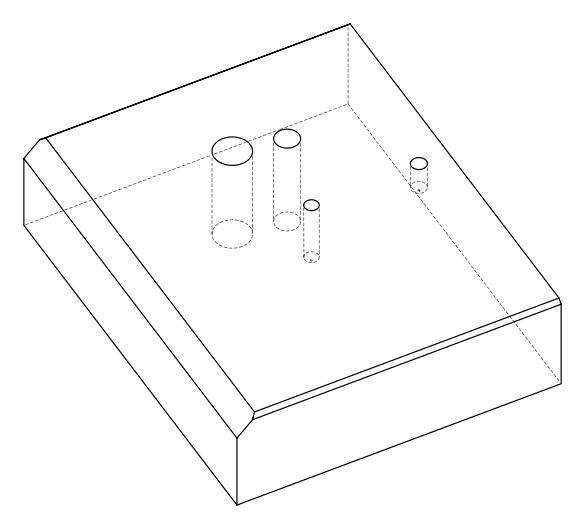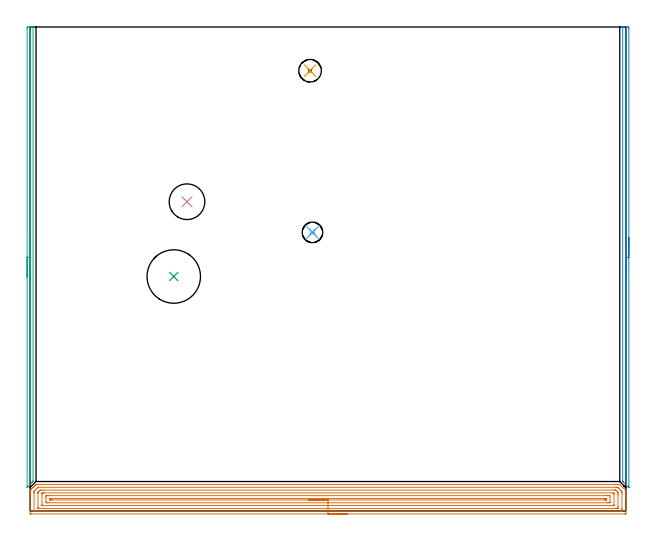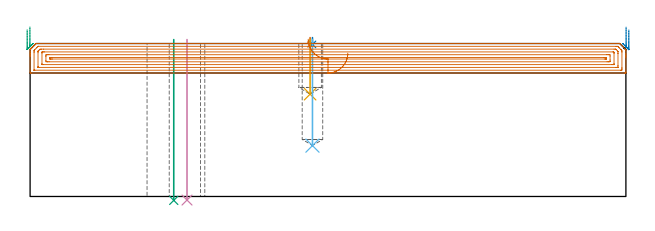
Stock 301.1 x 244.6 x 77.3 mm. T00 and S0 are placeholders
(PLAN: 9 operations, 5 tool changes, 23.4 min)
(1 SPOT_DRILL | STEP1POCKET | NXT0321_9005460120000 | 0.03 min | 0 mm3)
(2 SPOT_DRILL_1 | STEP1POCKET_1 | NXT0321_9005460120000 | 0.03 min | 1 mm3)
(3 INDEXABLE_INSERT_DRILL_THROUGH_HOLE_FROM_SOLID | STEP1HOLE | NXT0302_025 | 0.33 min | 44232 mm3)
(4 INDEXABLE_INSERT_DRILL_THROUGH_HOLE_FROM_SOLID_1 | STEP1HOLE_1 | NXT0302_007 | 0.33 min | 19654 mm3)
(5 DRILL_BLIND_HOLE_INTO_CENTER | STEP1POCKET | UGT0301_225 | 0.11 min | 2370 mm3)
(6 DRILL_BLIND_HOLE_INTO_CENTER_1 | STEP1POCKET_1 | UGT0301_217 | 0.22 min | 4197 mm3)
(7 AREA_MILL | FG_CHAMFER_SURFACE | UGT0205_001 | 14.63 min | 33424 mm3)
(8 AREA_MILL_1 | FG_CHAMFER_SURFACE_1 | UGT0205_001 | 3.84 min | 1110 mm3)
(9 AREA_MILL_2 | FG_CHAMFER_SURFACE_2 | UGT0205_001 | 3.84 min | 1041 mm3)
(TOOL NXT0321_9005460120000 | NC Spot Drill, 142deg, 12mm, Carbide, Uncoated | D12 PA142 FL30 Z2)
(TOOL NXT0302_025 | Index. Insert Drill 27mm [880-D2700L32-05] | D27 PA176 FL135 Z2)
(TOOL NXT0302_007 | Index. Insert Drill 18mm [880-D1800L25-05] | D18 PA176 FL90 Z2)
(TOOL UGT0301_225 | Twist Drill 11.4 mm | D11.4 PA118 FL92 Z2)
(TOOL UGT0301_217 | Twist Drill 10.4 mm | D10.4 PA118 FL82 Z2)
(TOOL UGT0205_001 | Chamfer Mill 20 x 3 x 45 deg. | D20 FL50 Z2)
(OP 1 SPOT_DRILL)
G17 G21 G94 G90
T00 M6
G54
G17 G0 G90 X141.5 Y222.5 S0 M3
G43 Z87.3 H0
G94 G81 G98 Z76.809 F250. R80.3
G80
M5
M2
(OP 2 SPOT_DRILL_1)
G17 G21 G94 G90
T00 M6
G54
G17 G0 G90 X142.7 Y140.8 S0 M3
G43 Z87.3 H0
G94 G81 G98 Z76.852 F250. R80.3
G80
M5
M2
(OP 3 INDEXABLE_INSERT_DRILL_THROUGH_HOLE_FROM_SOLID)
G17 G21 G94 G90
T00 M6
G54
G17 G0 G90 X72.6 Y118.5 S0 M3
G43 Z87.3 H1
G94 G81 G98 Z-1.971 F250. R79.3
G80
M5
M2
(OP 4 INDEXABLE_INSERT_DRILL_THROUGH_HOLE_FROM_SOLID_1)
G17 G21 G94 G90
T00 M6
G54
G17 G0 G90 X79.3 Y156.3 S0 M3
G43 Z87.3 H1
G94 G81 G98 Z-1.814 F250. R79.3
G80
M5
M2
(OP 5 DRILL_BLIND_HOLE_INTO_CENTER)
G17 G21 G94 G90
T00 M6
G54
G17 G0 G90 X141.5 Y222.5 S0 M3
G43 Z87.3 H0
G94 G81 G98 Z51.7 F250. R79.3
G80
M5
M2
(OP 6 DRILL_BLIND_HOLE_INTO_CENTER_1)
G17 G21 G94 G90
T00 M6
G54
G17 G0 G90 X142.7 Y140.8 S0 M3
G43 Z87.3 H0
G94 G81 G98 Z25.7 F250. R79.3
G80
M5
M2
(OP 7 AREA_MILL)
G17 G21 G94 G90
T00 M6
G54
G17 G0 G90 X160.55 Y-1.5 S1061 M3
G43 Z87.3 H0
Z72.4
G94 G1 X160.512 Z71.528 F250.
X160.398 Z70.663
X160.209 Z69.812
X159.947 Z68.98
X159.613 Z68.174
X159.21 Z67.4
X158.742 Z66.664
X158.21 Z65.972
X157.621 Z65.329
X156.978 Z64.74
X156.286 Z64.208
X155.55 Z63.74
X154.776 Z63.337
X153.97 Z63.003
X153.138 Z62.741
X152.287 Z62.552
X151.422 Z62.438
X150.55 Z62.4
X0.606
X0.133 Y-1.495 Z62.403
X0.01 Y-1.492 Z62.406
X0. Y-1.364 Z62.533
Y6.829 Z70.724
Y7.393 Z71.29
Y7.708 Z71.605
Y8.272 Z72.168
Y8.587 Z72.483
Y9.218 Z73.118
Y10.345 Z74.244
X0.001 Y10.395 Z74.294
X0.011 Y10.412 Z74.311
X0.169 Y10.569 Z74.468
X0.237 Y10.638 Z74.535
X0.309 Y10.709 Z74.609
X0.457 Y10.858 Z74.757
X0.529 Y10.931 Z74.828
X0.606 Y11.007 Z74.906
X0.746 Y11.147 Z75.046
X0.822 Y11.224 Z75.12
X1.439 Y11.84 Z75.739
X1.499 Y11.899 Z75.799
X1.701 Y12.103 Z75.999
X2.28 Y12.68 Z76.58
X2.629 Y13.03 Z76.927
X2.994 Y13.398 Z77.287
X3.284 Y13.4 Z77.3
X297.816
X297.995 Y13.397 Z77.289
X298.148 Y13.253 Z77.152
X300.821 Y10.58 Z74.478
X300.94 Y10.46 Z74.358
X301.051 Y10.345 Z74.243
X301.09 Y10.304 Z74.201
X301.1 Y9.714 Z73.614
Y8.272 Z72.168
Y7.708 Z71.605
Y7.393 Z71.29
Y6.829 Z70.723
Y6.232 Z70.127
Y-1.082 Z62.815
X301.097 Y-1.368 Z62.53
X301.09 Y-1.492 Z62.405
X300.963 Y-1.499 Z62.399
X300.494 Y-1.5 Z62.4
X150.55
Y-0.086 Z63.814
X2.391 Y-0.085 Z63.815
X2.271
X2.035 Y-0.08 Z63.82
X2.013 Y-0.079 Z63.821
X2.008 Y-0.064 Z63.836
X2.003 Y-0.034 Z63.866
X2.001 Y-0.005 Z63.895
X2. Y8.972 Z72.872
X2.004 Y9.466 Z73.366
X2.009 Y9.843 Z73.743
X2.023 Y9.961 Z73.861
X2.103 Y10.044 Z73.944
X2.391 Y10.342 Z74.242
X3.274 Y11.224 Z75.124
X3.722 Y11.672 Z75.572
X3.875 Y11.822 Z75.722
X3.999 Y11.941 Z75.841
X4.038 Y11.976 Z75.876
X4.081 Y11.979 Z75.879
X4.177 Y11.983 Z75.883
X4.297 Y11.985 Z75.885
X296.151
X296.924 Y11.979 Z75.879
X296.969 Y11.97 Z75.87
X297.02 Y11.922 Z75.822
X297.124 Y11.823 Z75.723
X297.327 Y11.622 Z75.522
X297.726 Y11.224 Z75.124
X298.605 Y10.345 Z74.245
X298.709 Y10.24 Z74.14
X299.089 Y9.849 Z73.749
X299.095 Y9.466 Z73.366
X299.099 Y9.082 Z72.982
X299.1 Y1.169 Z65.069
X299.099 Y0.676 Z64.576
X299.096 Y0.294 Z64.194
X299.085 Y-0.079 Z63.821
X298.709 Y-0.084 Z63.816
X298.589 Y-0.085 Z63.815
X150.55 Y-0.086 Z63.814
Y1.328 Z65.228
X4.406 Y1.329 Z65.229
X4.177
X4.1 Y1.331 Z65.231
X4.04 Y1.334 Z65.234
X4.01 Y1.337 Z65.237
X4.008 Y1.381 Z65.281
X4.003 Y1.555 Z65.455
X4. Y1.728 Z65.628
X4.001 Y8.76 Z72.66
X4.01 Y9.466 Z73.366
X4.017 Y9.506 Z73.406
X4.039 Y9.534 Z73.434
X4.071 Y9.57 Z73.47
X4.177 Y9.677 Z73.577
X4.513 Y10.014 Z73.914
X4.846 Y10.345 Z74.245
X4.957 Y10.455 Z74.355
X5.069 Y10.563 Z74.463
X5.734 Y10.57 Z74.47
X6.854 Y10.572 Z74.472
X295.138 Y10.571 Z74.471
X295.806 Y10.567 Z74.467
X295.911 Y10.565 Z74.465
X296.031 Y10.462 Z74.362
X296.152 Y10.345 Z74.245
X296.924 Y9.573 Z73.473
X297.023 Y9.466 Z73.366
X297.09 Y9.377 Z73.277
X297.096 Y9.297 Z73.197
X297.099 Y8.587 Z72.487
X297.1 Y8.413 Z72.313
Y2.26 Z66.16
X297.097 Y1.555 Z65.455
X297.094 Y1.387 Z65.287
X297.086 Y1.335 Z65.235
X297.038 Y1.333 Z65.233
X296.924 Y1.331 Z65.231
X296.261 Y1.329 Z65.229
X296.031 Y1.328 Z65.228
X150.55
Y2.743 Z66.643
X6.54
X6.128 Y2.747 Z66.647
X6.04 Y2.75 Z66.65
X6.01 Y2.752 Z66.652
X6.007 Y2.794 Z66.694
X6.004 Y2.89 Z66.79
X6. Y3.275 Z67.175
X6.001 Y8.587 Z72.487
X6.01 Y9.007 Z72.907
X6.015 Y9.055 Z72.955
X6.045 Y9.086 Z72.986
X6.101 Y9.141 Z73.041
X6.282 Y9.151 Z73.051
X6.854 Y9.155 Z73.055
X7.168 Y9.157 Z73.057
X294.56
X294.766 Y9.155 Z73.055
X294.868 Y9.152 Z73.052
X294.89 Y9.15 Z73.05
X294.91 Y9.134 Z73.034
X294.942 Y9.105 Z73.005
X295.053 Y8.989 Z72.889
X295.082 Y8.957 Z72.857
X295.09 Y8.913 Z72.813
X295.095 Y8.817 Z72.717
X295.1 Y8.625 Z72.525
Y8.587 Z72.487
Y3.313 Z67.213
X295.093 Y2.892 Z66.792
X295.09 Y2.788 Z66.688
X295.08 Y2.749 Z66.649
X295.018 Y2.748 Z66.648
X294.823 Y2.745 Z66.645
X294.246 Y2.743 Z66.643
X293.932
X150.55
Y4.157 Z68.057
X9.567
X8.674 Y4.158 Z68.058
X8.639 Y4.159 Z68.059
X8.01 Y4.192 Z68.092
X8.001 Y4.82 Z68.72
X8. Y6.829 Z70.729
X8.003 Y7.455 Z71.355
X8.01 Y7.708 Z71.608
X8.605 Y7.741 Z71.641
X8.639 Y7.742 Z71.642
X9.496 Y7.743 Z71.643
X291.533
X292.426 Y7.742 Z71.642
X292.461 Y7.741 Z71.641
X293.09 Y7.708 Z71.608
X293.099 Y7.08 Z70.98
X293.1 Y5.071 Z68.971
X293.097 Y4.445 Z68.345
X293.09 Y4.192 Z68.092
X292.495 Y4.159 Z68.059
X292.461 Y4.158 Z68.058
X291.604 Y4.157 Z68.057
X150.55
Y5.571 Z69.471
X11.317
X10.808 Y5.572 Z69.472
X10.424 Y5.574 Z69.474
X10.041 Y5.578 Z69.478
X10.009 Y5.586 Z69.486
X10.006 Y5.625 Z69.525
X10.003 Y5.699 Z69.599
X10.001 Y5.811 Z69.711
X10. Y5.95 Z69.85
X10.001 Y6.159 Z70.059
X10.002 Y6.263 Z70.163
X10.006 Y6.315 Z70.215
X10.01 Y6.323 Z70.223
X10.015 Y6.325 Z70.225
X10.041 Y6.327 Z70.227
X10.424 Y6.329 Z70.229
X10.932
X289.783
X290.292 Y6.328 Z70.228
X290.676 Y6.326 Z70.226
X291.059 Y6.322 Z70.222
X291.091 Y6.314 Z70.214
X291.094 Y6.275 Z70.175
X291.097 Y6.201 Z70.101
X291.099 Y6.089 Z69.989
X291.1 Y5.95 Z69.85
X291.099 Y5.741 Z69.641
X291.098 Y5.637 Z69.537
X291.094 Y5.585 Z69.485
X291.09 Y5.577 Z69.477
X291.085 Y5.575 Z69.475
X291.059 Y5.573 Z69.473
X290.676 Y5.571 Z69.471
X290.168
X150.55
X149.678 Z69.509
X148.814 Z69.623
X147.962 Z69.812
X147.13 Z70.074
X146.324 Z70.408
X145.55 Z70.811
X144.814 Z71.28
X144.122 Z71.811
X143.479 Z72.4
X142.89 Z73.043
X142.358 Z73.735
X141.89 Z74.471
X141.487 Z75.245
X141.153 Z76.051
X140.891 Z76.883
X140.702 Z77.735
X140.588 Z78.6
X140.55 Z79.471
G0 Z87.3
M5
M2
(OP 8 AREA_MILL_1)
G17 G21 G94 G90
T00 M6
G54
G17 G0 G90 X302.6 Y138.2 S1061 M3
G43 Z87.3 H0
Z84.2
G94 G1 Y138.162 Z83.328 F250.
Y138.048 Z82.464
Y137.859 Z81.612
Y137.597 Z80.78
Y137.263 Z79.974
Y136.86 Z79.2
Y136.392 Z78.464
Y135.86 Z77.772
Y135.271 Z77.129
Y134.628 Z76.54
Y133.936 Z76.009
Y133.2 Z75.54
Y132.426 Z75.137
Y131.62 Z74.803
Y130.788 Z74.541
Y129.936 Z74.352
Y129.072 Z74.238
Y128.2 Z74.2
X302.599 Y11.916 Z74.199
X302.598 Y11.886 Z74.198
X302.595 Y11.854 Z74.199
X302.59 Y11.818 Z74.202
X302.49 Y11.908 Z74.306
X302.39 Y12.01 Z74.409
X299.738 Y14.662 Z77.062
X299.572 Y14.83 Z77.225
X299.504 Y14.905 Z77.289
X299.5 Y15.109 Z77.3
Y244.42
X299.503 Y244.59 Z77.288
X299.598 Y244.596 Z77.193
X299.701 Y244.6 Z77.099
X299.918 Z76.882
X300.616 Z76.178
X301.833 Z74.964
X302.35 Y244.594 Z74.444
X302.593 Y244.59 Z74.201
X302.598 Y244.228 Z74.2
X302.6 Y243.973
Y128.2
X301.186 Z75.614
X301.185 Y16.31 Z75.615
X301.184 Y16.003 Z75.616
X301.181 Y15.724 Z75.619
X301.179 Y15.692 Z75.621
X301.151 Y15.711 Z75.649
X301.053 Y15.805 Z75.747
X300.953 Y15.906 Z75.847
X300.93 Y15.932 Z75.87
X300.921 Y15.959 Z75.879
X300.919 Y16.003 Z75.881
X300.916 Y16.283 Z75.884
X300.914 Y16.59 Z75.886
Y16.897
X300.915 Y242.185 Z75.885
X300.917 Y242.465 Z75.883
X300.919 Y242.551 Z75.881
X300.921 Y242.585 Z75.879
X300.937 Y242.59 Z75.863
X301.085 Y242.596 Z75.715
X301.167 Y242.59 Z75.633
X301.179 Y242.585 Z75.621
X301.181 Y242.558 Z75.619
X301.184 Y242.494 Z75.616
X301.185 Y242.185 Z75.615
X301.186 Y241.878 Z75.614
Y128.2
Y127.328 Z75.652
Y126.464 Z75.766
Y125.612 Z75.955
Y124.78 Z76.217
Y123.974 Z76.551
Y123.2 Z76.954
Y122.464 Z77.423
Y121.772 Z77.954
Y121.129 Z78.543
Y120.54 Z79.186
Y120.008 Z79.879
Y119.54 Z80.614
Y119.137 Z81.388
Y118.803 Z82.194
Y118.541 Z83.026
Y118.352 Z83.878
Y118.238 Z84.743
Y118.2 Z85.614
G0 Z87.3
M5
M2
(OP 9 AREA_MILL_2)
G17 G21 G94 G90
T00 M6
G54
G17 G0 G90 X-1.5 Y118.25 S1061 M3
G43 Z87.3 H0
Z84.3
G94 G1 Y118.288 Z83.428 F250.
Y118.402 Z82.563
Y118.591 Z81.712
Y118.853 Z80.88
Y119.187 Z80.074
Y119.59 Z79.3
Y120.059 Z78.564
Y120.59 Z77.872
Y121.179 Z77.229
Y121.822 Z76.639
Y122.514 Z76.108
Y123.25 Z75.64
Y124.024 Z75.237
Y124.83 Z74.903
Y125.662 Z74.641
Y126.514 Z74.452
Y127.378 Z74.338
Y128.25 Z74.3
Y243.978
X-1.499 Y244.121 Z74.301
X-1.491 Y244.598 Z74.305
X-1.242 Y244.6 Z74.554
X-0.893 Z74.904
X-0.35 Z75.446
X0. Z75.795
X0.701 Z76.5
X1.023 Z76.823
X1.439 Y244.593 Z77.231
X1.497 Y244.59 Z77.288
X1.5 Y244.425 Z77.3
Y15.203
X1.494 Y14.903 Z77.289
X1.491 Y14.89 Z77.287
X0.91 Y14.31 Z76.709
X-1.175 Y12.224 Z74.624
X-1.339 Y12.06 Z74.458
X-1.477 Y11.927 Z74.321
X-1.494 Y11.917 Z74.303
X-1.499 Y11.927 Z74.299
X-1.5 Y128.25 Z74.3
X-0.086 Z75.714
X-0.085 Y242.276 Z75.715
X-0.084 Y242.362 Z75.716
X-0.079 Y242.533 Z75.721
X-0.071 Y242.591 Z75.729
X-0.051 Y242.594 Z75.749
X0. Y242.597 Z75.8
X0.058 Z75.858
X0.074 Y242.595 Z75.874
X0.078 Y242.592 Z75.878
X0.08 Y242.562 Z75.88
X0.084 Y242.448 Z75.884
X0.085 Y242.276 Z75.885
X0.086 Y242.191 Z75.886
Y16.905
X0.083 Y16.097 Z75.883
X0.081 Y16.016 Z75.881
X0.076 Y15.937 Z75.876
X0. Y15.853 Z75.8
X-0.042 Y15.81 Z75.758
X-0.076 Y15.781 Z75.724
X-0.078 Z75.722
X-0.081 Y15.792 Z75.719
X-0.084 Y15.839 Z75.716
X-0.086 Y16.183 Z75.714
Y128.25
Y129.122 Z75.752
Y129.987 Z75.866
Y130.838 Z76.055
Y131.67 Z76.317
Y132.476 Z76.651
Y133.25 Z77.054
Y133.986 Z77.523
Y134.678 Z78.054
Y135.321 Z78.643
Y135.91 Z79.286
Y136.442 Z79.978
Y136.91 Z80.714
Y137.313 Z81.488
Y137.647 Z82.294
Y137.909 Z83.126
Y138.098 Z83.978
Y138.212 Z84.843
Y138.25 Z85.714
G0 Z87.3
M5
M2
